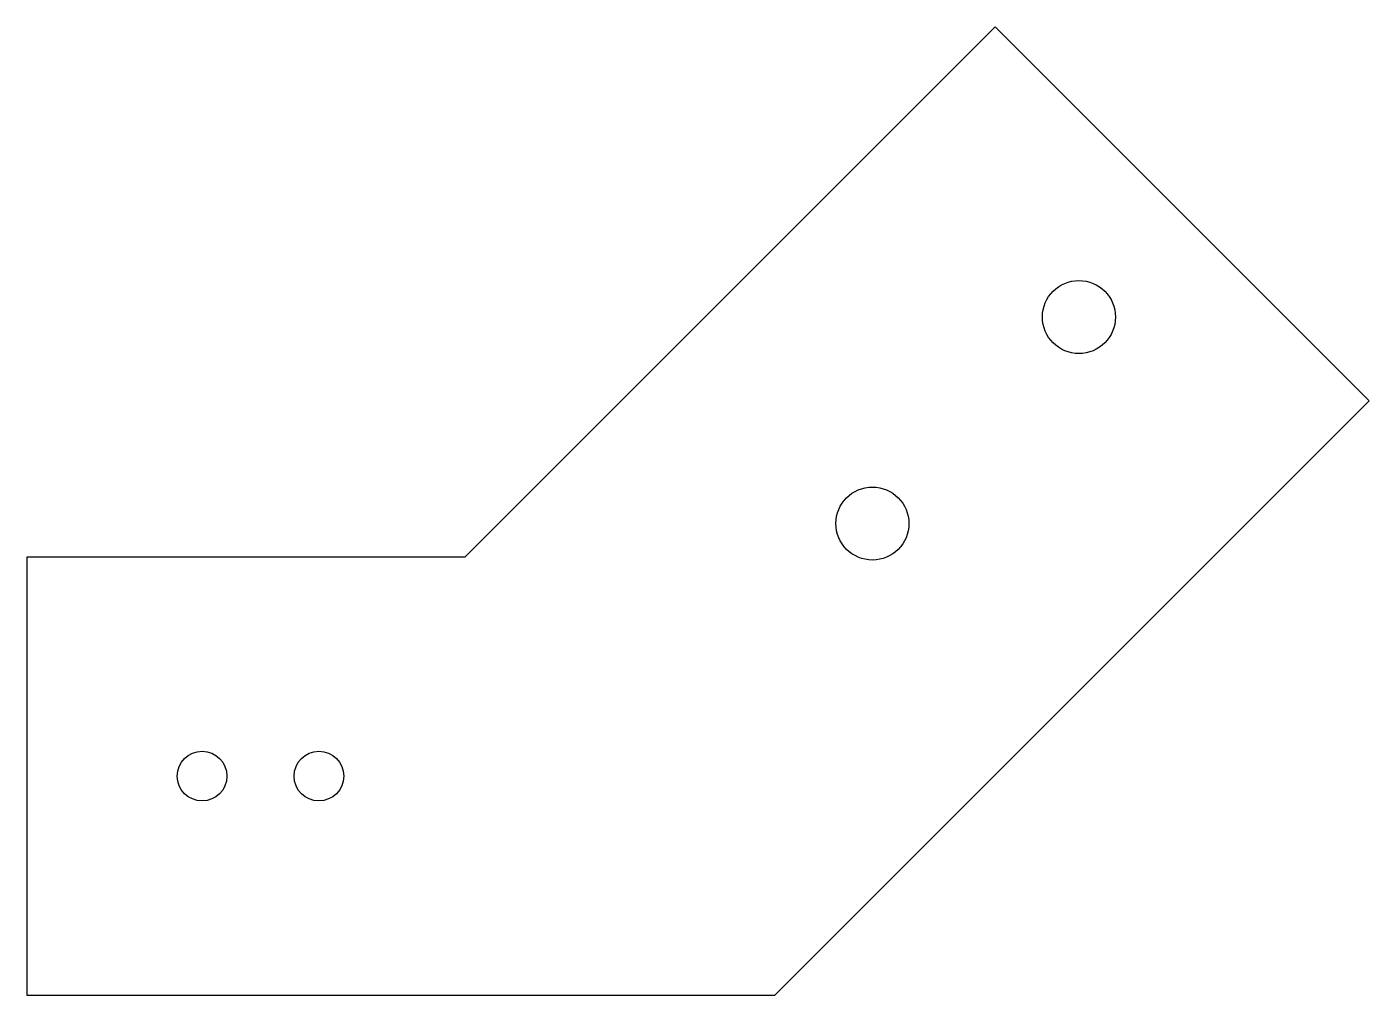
# Model space of a CAD drawing. Header units: millimetres. Extents: x -15 to 76.9, y -15 to 51.3.
import ezdxf

# ---------------------------------------------------------------- set-up
doc = ezdxf.new("R2010")
doc.units = ezdxf.units.MM

msp = doc.modelspace()

# ---------------------------------------------------------------- linework, layer by layer
at = {"color": 7, "linetype": 'Continuous', "lineweight": 25}
for p, q in [((15, 15), (51.313, 51.313)), ((51.313, 51.313), (76.919, 25.706)), ((76.919, 25.706), (36.213, -15)), ((-15, 15), (-15, -15)), ((15, 15), (-15, 15)), ((-15, -15), (36.213, -15))]:
    msp.add_line(p, q, dxfattribs=at)
for centre, radius in [((57.045, 31.438), 2.5), ((42.903, 17.296), 2.5), ((-3, 0), 1.7), ((5, 0), 1.7)]:
    msp.add_circle(centre, radius, dxfattribs=at)

doc.saveas('drawing.dxf')
